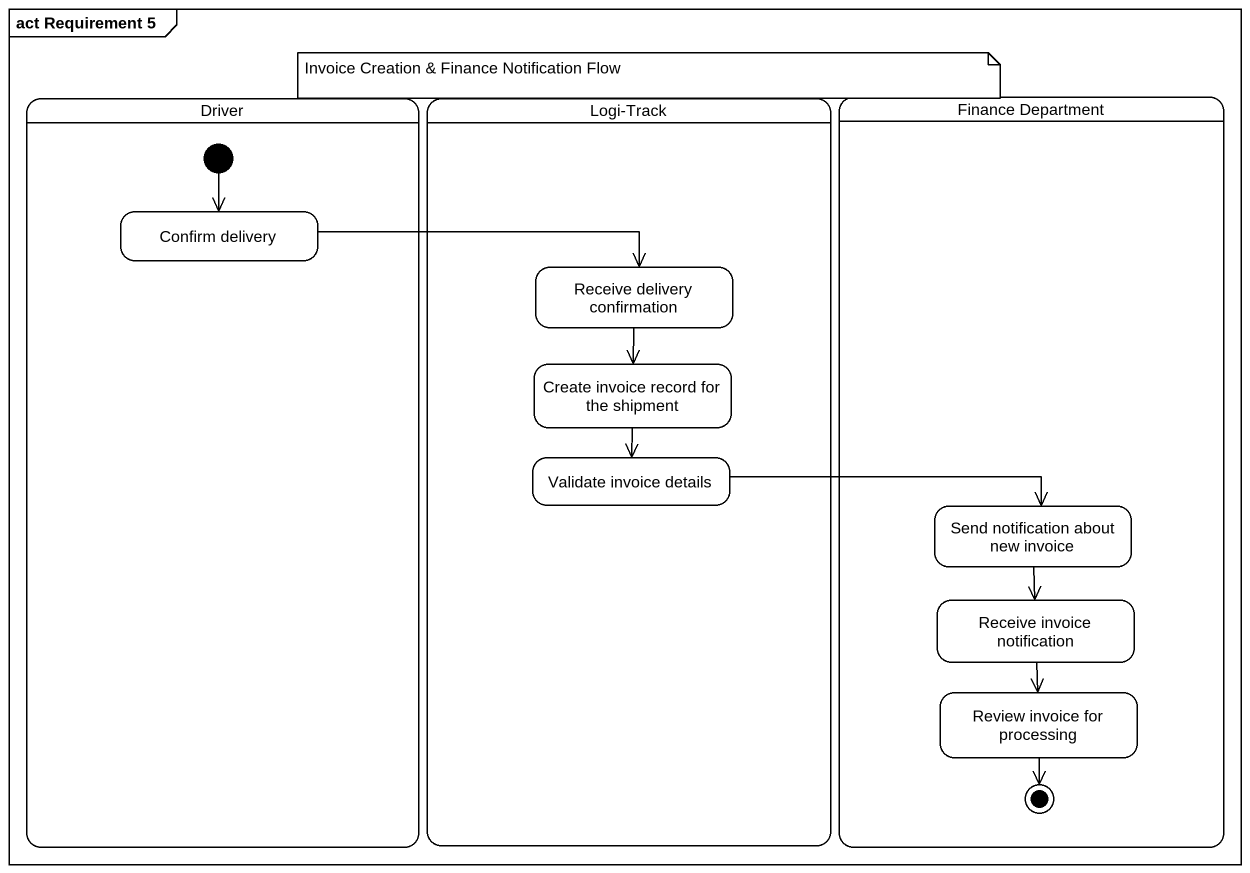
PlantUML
@startuml
mainframe act Requirement 5
hide empty description
state Driver {
  state "Confirm delivery" as Confirm_delivery
  [*] --> Confirm_delivery
}
state "Logi-Track" as Logi_Track {
  state "Receive delivery confirmation" as Receive_delivery
  state "Create invoice record for the shipment" as Create_invoice_record_for
  state "Validate invoice details" as Validate_invoice_details
}
state "Finance Department" as Finance_Department {
  state "Send notification about new invoice" as Send_notification_about_new
  state "Receive invoice notification" as Receive_invoice_notification
  state "Review invoice for processing" as Review_invoice_for
  Review_invoice_for --> [*]
}
Confirm_delivery -right-> Receive_delivery
Receive_delivery --> Create_invoice_record_for
Create_invoice_record_for --> Validate_invoice_details
Validate_invoice_details -right-> Send_notification_about_new
Send_notification_about_new --> Receive_invoice_notification
Receive_invoice_notification --> Review_invoice_for
note as N1
  Invoice Creation & Finance Notification Flow
end note
@enduml
